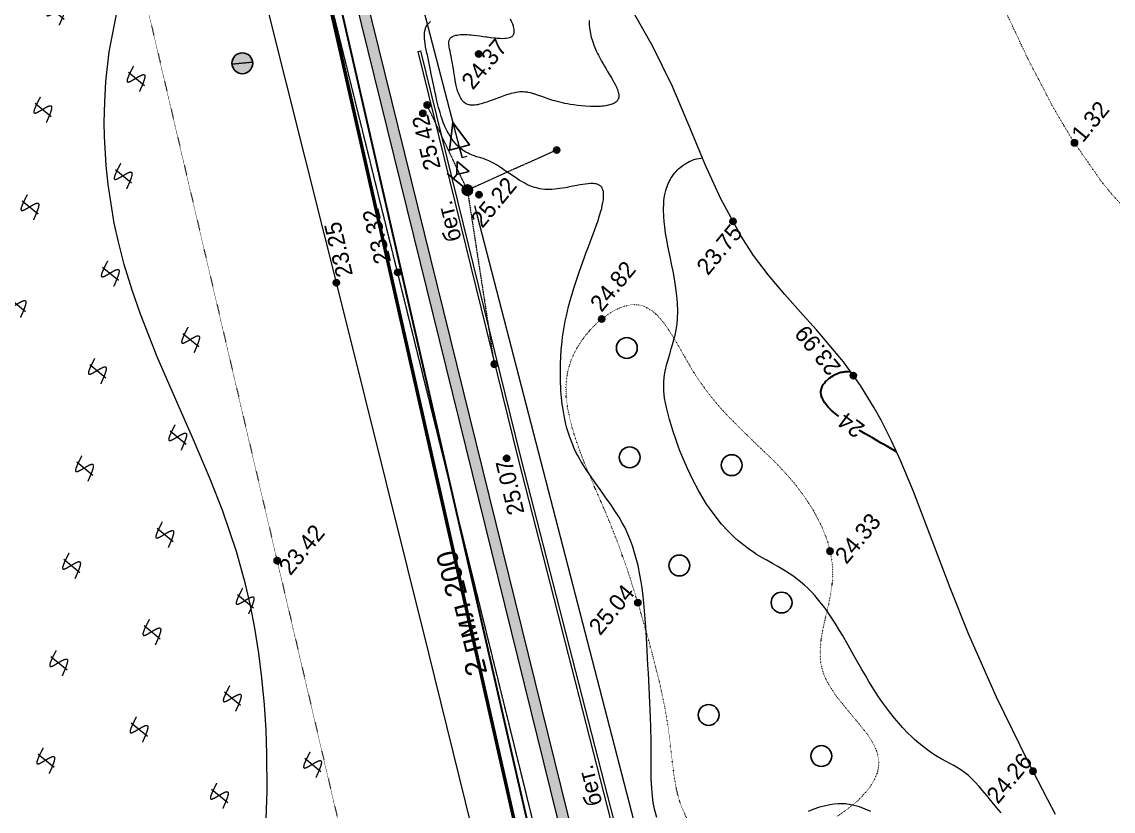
# Model space of a CAD drawing. Header units: millimetres. Extents: x -2893842 to -949497, y -1203244 to 262218.
# Drawn here: x -1953784 to -1901405, y -621833 to -583939 of the extents above; entities that cross this region are included whole.
import ezdxf

# ---------------------------------------------------------------- set-up
doc = ezdxf.new("R2010")
doc.units = ezdxf.units.MM
for name, pattern in [('g5_01x1', [1, 0.5, -0.5]), ('g5_05x2', [3.5, 2.5, -1]), ('g5_366', [0.85, 0.1, -0.75])]:
    doc.linetypes.add(name, pattern=pattern)
doc.layers.get('0').update_dxf_attribs({"lineweight": 5})
for name, color, linetype in [('!!!_ Размеры', 7, 'Continuous'), ('06_Инженерно-технические сооружения', 253, 'Continuous'), ('07_Объекты электропередачи', 253, 'Continuous'), ('10_Границы покрытий и угодий', 253, 'Continuous'), ('12_Рельеф', 253, 'Continuous'), ('13_Растительность', 253, 'Continuous'), ('19_Горизонтали', 253, 'Continuous'), ('30_Канализация', 253, 'Continuous'), ('44_Крышки колодцев', 253, 'Continuous'), ('61_Отметки высоты поверхности', 253, 'Continuous'), ('65_Границы', 253, 'Continuous')]:
    doc.layers.add(name, color=color, linetype=linetype)
doc.styles.add('LIKE17', font='d431.shx')
doc.styles.add('LIKE32', font='peteri.shx')
doc.styles.add('LIKE36', font='pragmai.shx')
doc.styles.add('Line_GUGK', font='')
doc.styles.get('Line_GUGK').set_extended_font_data('Bm431', italic=True)
doc.linetypes.add('g5_122_kn', pattern='A,1,-1,1.5,-0.4,["Кн",Line_GUGK,S=1,R=0,X=0,Y=-0.5],-2.4,1.5,-1,4,-1,4,-1,3', length=21.8)
doc.linetypes.add('g5_280_1', pattern='A,0.001,[21,GUGK_2005.shx,S=1,R=180,X=0,Y=0],2', length=2.001)
doc.linetypes.add('g5_332', pattern='A,0.001,[18,GUGK_2005.shx,S=10,R=180,X=0,Y=0],0.5', length=0.501)
doc.linetypes.add('g5_386_4', pattern='A,0,-3.5,[23,GUGK_2005.shx,S=1,R=0,X=3,Y=0],-3.5', length=7)

# ---------------------------------------------------------------- blocks, each defined once
blk = doc.blocks.new('g5_111_3b')
h = blk.add_hatch(color=0)
edge = h.paths.add_edge_path()
edge.add_arc((0, 0), 0.25, 0, 360)
at = {"color": 0}
for points in [[(0, 1.25), (0, 0.25)], [(0.75, 1.25), (0.25, 0.875), (0.75, 0.5)], [(0.75, 1.25), (0.75, 0.5)], [(0.25, 0.875), (0, 0.875)]]:
    blk.add_lwpolyline(points, dxfattribs=at)
blk.add_circle((0, 0), 0.25, dxfattribs=at)
blk = doc.blocks.new('g5_106_2')
h = blk.add_hatch(color=255)
edge = h.paths.add_edge_path()
edge.add_arc((0, 0), 0.113, 0, 360)
at = {"color": 0}
blk.add_circle((0, 0), 0.15, dxfattribs=at)
blk = doc.blocks.new('g5_117')
h = blk.add_hatch(color=255)
h.paths.add_polyline_path([(-0.299, 0.352), (0.352, -0.299, 0.177899), (0.463, 0, 0.639215)])
h.paths.add_polyline_path([(-0.352, 0.299, 0.177899), (-0.463, 0, 0.639215), (0.299, -0.352)])
at = {"color": 0}
blk.add_lwpolyline([(0.354, -0.354), (-0.354, 0.354)], dxfattribs=at)
blk.add_circle((0, 0), 0.5, dxfattribs=at)
blk = doc.blocks.new('g5_390_8')
at = {"color": 0}
blk.add_line((-0.5, 0.5), (0.5, 0.5), dxfattribs=at)
blk.add_lwpolyline([(0, 1.75), (-0.5, 0.5), (0.5, 0.5), (0, 1.75)], dxfattribs=at)
at = {"color": 0, "lineweight": 20}
blk.add_lwpolyline([(0, 0), (0, 0.5), (0, 0), (0.25, 0)], dxfattribs=at)
blk = doc.blocks.new('g5_368')
at = {"color": 0}
blk.add_circle((0, 0), 0.5, dxfattribs=at)
blk = doc.blocks.new('g5_411')
at = {"color": 0, "linetype": 'Continuous', "lineweight": 15}
for points in [[(0.375, 1), (0.365, 0.998), (0.355, 0.996), (0.346, 0.994), (0.336, 0.991), (0.326, 0.989), (0.316, 0.987), (0.307, 0.985), (0.297, 0.983), (0.287, 0.981), (0.277, 0.979), (0.268, 0.976), (0.258, 0.974), (0.248, 0.972), (0.238, 0.97), (0.228, 0.968), (0.219, 0.966), (0.209, 0.963), (0.199, 0.961), (0.189, 0.959), (0.18, 0.957), (0.17, 0.955), (0.16, 0.952), (0.15, 0.95), (0.141, 0.948), (0.131, 0.946), (0.121, 0.943), (0.111, 0.941), (0.102, 0.939), (0.092, 0.937), (0.082, 0.934), (0.073, 0.932), (0.063, 0.93), (0.053, 0.927), (0.043, 0.925), (0.034, 0.923), (0.024, 0.92), (0.014, 0.918), (0.005, 0.915), (-0.005, 0.913), (-0.015, 0.911), (-0.025, 0.908), (-0.034, 0.906), (-0.044, 0.903), (-0.054, 0.901), (-0.063, 0.898), (-0.073, 0.895), (-0.083, 0.893), (-0.092, 0.89), (-0.102, 0.887), (-0.111, 0.885), (-0.121, 0.882), (-0.131, 0.879), (-0.14, 0.876), (-0.15, 0.873), (-0.159, 0.87), (-0.169, 0.867), (-0.178, 0.864), (-0.188, 0.861), (-0.197, 0.858), (-0.207, 0.855), (-0.216, 0.852), (-0.226, 0.849), (-0.235, 0.845), (-0.245, 0.842), (-0.254, 0.838), (-0.263, 0.834), (-0.272, 0.831), (-0.282, 0.827), (-0.291, 0.823), (-0.3, 0.818), (-0.309, 0.814), (-0.318, 0.809), (-0.327, 0.805), (-0.335, 0.799), (-0.344, 0.794), (-0.352, 0.788), (-0.36, 0.782), (-0.367, 0.775), (-0.374, 0.768), (-0.379, 0.76), (-0.383, 0.75), (-0.385, 0.741), (-0.384, 0.731), (-0.38, 0.721), (-0.375, 0.713), (-0.369, 0.705), (-0.361, 0.698), (-0.354, 0.692), (-0.346, 0.686), (-0.337, 0.681), (-0.329, 0.675), (-0.32, 0.67), (-0.312, 0.665), (-0.303, 0.661), (-0.294, 0.656), (-0.285, 0.652), (-0.276, 0.647), (-0.267, 0.643), (-0.258, 0.639), (-0.249, 0.635), (-0.239, 0.631), (-0.23, 0.627), (-0.221, 0.623), (-0.212, 0.619), (-0.202, 0.616), (-0.193, 0.612), (-0.184, 0.608), (-0.174, 0.605), (-0.165, 0.601), (-0.156, 0.597), (-0.146, 0.594), (-0.137, 0.59), (-0.128, 0.587), (-0.118, 0.584), (-0.109, 0.58), (-0.099, 0.577), (-0.09, 0.573), (-0.081, 0.57), (-0.071, 0.567), (-0.062, 0.563), (-0.052, 0.56), (-0.043, 0.556), (-0.034, 0.553), (-0.024, 0.55), (-0.015, 0.546), (-0.005, 0.543), (0.004, 0.54), (0.013, 0.536), (0.023, 0.533), (0.032, 0.53), (0.042, 0.526), (0.051, 0.523), (0.061, 0.519), (0.07, 0.516), (0.079, 0.513), (0.089, 0.509), (0.098, 0.506), (0.108, 0.502), (0.117, 0.499), (0.126, 0.495), (0.136, 0.492), (0.145, 0.488), (0.154, 0.485), (0.164, 0.481), (0.173, 0.477), (0.182, 0.474), (0.191, 0.47), (0.201, 0.466), (0.21, 0.462), (0.219, 0.458), (0.228, 0.454), (0.238, 0.45), (0.247, 0.446), (0.256, 0.442), (0.265, 0.438), (0.274, 0.433), (0.283, 0.429), (0.292, 0.425), (0.301, 0.42), (0.309, 0.415), (0.318, 0.41), (0.327, 0.405), (0.335, 0.4), (0.343, 0.394), (0.351, 0.388), (0.359, 0.382), (0.367, 0.375), (0.374, 0.368), (0.38, 0.36), (0.385, 0.352), (0.39, 0.343), (0.392, 0.333), (0.392, 0.323), (0.391, 0.313), (0.387, 0.304), (0.382, 0.295), (0.377, 0.287), (0.37, 0.279), (0.363, 0.272), (0.356, 0.266), (0.348, 0.259), (0.34, 0.253), (0.332, 0.248), (0.323, 0.242), (0.315, 0.237), (0.306, 0.232), (0.298, 0.227), (0.289, 0.222), (0.28, 0.217), (0.271, 0.213), (0.262, 0.208), (0.253, 0.204), (0.244, 0.2), (0.235, 0.196), (0.226, 0.192), (0.217, 0.188), (0.207, 0.184), (0.198, 0.18), (0.189, 0.176), (0.179, 0.173), (0.17, 0.169), (0.161, 0.165), (0.151, 0.162), (0.142, 0.158), (0.133, 0.155), (0.123, 0.151), (0.114, 0.148), (0.105, 0.145), (0.095, 0.141), (0.086, 0.138), (0.076, 0.135), (0.067, 0.132), (0.057, 0.129), (0.048, 0.125), (0.038, 0.122), (0.029, 0.119), (0.019, 0.116), (0.01, 0.113), (0, 0.11), (-0.009, 0.107), (-0.019, 0.104), (-0.028, 0.101), (-0.038, 0.098), (-0.048, 0.095), (-0.057, 0.092), (-0.067, 0.089), (-0.076, 0.086), (-0.086, 0.083), (-0.095, 0.08), (-0.105, 0.078), (-0.115, 0.075), (-0.124, 0.072), (-0.134, 0.069), (-0.143, 0.066), (-0.153, 0.063), (-0.162, 0.061), (-0.172, 0.058), (-0.182, 0.055), (-0.191, 0.052), (-0.201, 0.049), (-0.21, 0.047), (-0.22, 0.044), (-0.23, 0.041), (-0.239, 0.038), (-0.249, 0.036), (-0.259, 0.033), (-0.268, 0.03), (-0.278, 0.027), (-0.287, 0.025), (-0.297, 0.022), (-0.307, 0.019), (-0.316, 0.017), (-0.326, 0.014), (-0.336, 0.011), (-0.345, 0.008), (-0.355, 0.006), (-0.364, 0.003), (-0.374, 0), (-0.375, 0)], [(0, 1), (0, 0)]]:
    blk.add_lwpolyline(points, dxfattribs=at)
blk = doc.blocks.new('g5_330')
blk.add_hatch(color=0).paths.add_polyline_path([(-0.15, 0, 1), (0.15, 0, 1)])
at = {"color": 0}
blk.add_circle((0, 0), 0.15, dxfattribs=at)
blk = doc.blocks.new('Топо_07.04.17')
at = {"layer": '06_Инженерно-технические сооружения', "linetype": 'Continuous', "lineweight": 20}
blk.add_hatch(color=7, dxfattribs=at).paths.add_polyline_path([(-52929, -540925), (-52383, -540855), (-66161, -434629), (-66706, -434700)])
at = {"layer": '06_Инженерно-технические сооружения', "color": 7, "linetype": 'Continuous', "lineweight": 20}
for points in [[(-52929, -540925), (-52383, -540855), (-66161, -434629), (-66706, -434700)], [(-51439, -540800), (-51559, -540799), (-51458, -532710), (-52338, -524943), (-57359, -488708), (-59938, -468712), (-59819, -468696), (-57240, -488692), (-54418, -508954), (-52219, -524928), (-51338, -532704)]]:
    blk.add_lwpolyline(points, close=True, dxfattribs=at)
at = {"layer": '06_Инженерно-технические сооружения', "color": 7, "linetype": 'g5_280_1', "lineweight": 20}
blk.add_lwpolyline([(-66706, -434700), (-52929, -540925)], dxfattribs=at)
at = {"layer": '07_Объекты электропередачи', "color": 7, "linetype": 'g5_01x1', "lineweight": 20}
for points in [[(-58335, -475600), (-59794, -471324)], [(-53867, -474169), (-58335, -475600)], [(-58335, -475600), (-57997, -484043)]]:
    blk.add_lwpolyline(points, dxfattribs=at)
at = {"layer": '10_Границы покрытий и угодий', "color": 7, "linetype": 'g5_366', "lineweight": 20}
for points in [[(-26919, -480261), (-27664, -479221), (-28058, -478602), (-29218, -476453), (-29924, -474881), (-30886, -472385), (-31727, -469903)], [(-51279, -506720), (-51450, -506207), (-51502, -505985), (-51560, -505668), (-51616, -505189), (-51650, -504591), (-51657, -503567), (-51655, -503060), (-51670, -502208), (-51710, -501453), (-51754, -500902), (-51830, -500160), (-52033, -498653), (-52172, -497767), (-52343, -496741), (-52439, -496200), (-52531, -495704), (-52760, -494566), (-53079, -493196), (-53306, -492342), (-53517, -491619), (-53788, -490733), (-54089, -489735), (-54253, -489150), (-54390, -488618), (-54525, -488016), (-54660, -487262), (-54734, -486563), (-54739, -485954), (-54698, -485514), (-54612, -485079), (-54501, -484716), (-54304, -484269), (-54167, -484027), (-53942, -483698), (-53759, -483468), (-53506, -483191), (-53301, -482993), (-53112, -482828), (-52899, -482660), (-52628, -482472), (-52254, -482257), (-52089, -482179), (-51930, -482113), (-51665, -482026), (-51461, -481980), (-51294, -481958), (-51052, -481954), (-50821, -481988), (-50695, -482026), (-50582, -482073), (-50391, -482183), (-50155, -482380), (-50078, -482460), (-49927, -482640), (-49761, -482877), (-49582, -483178), (-49259, -483832), (-48914, -484632), (-48726, -485073), (-48637, -485274), (-48503, -485563), (-48291, -485984), (-47940, -486601), (-47534, -487227), (-47342, -487499), (-47110, -487813), (-46682, -488359), (-46204, -488941), (-45231, -490119), (-44928, -490507), (-44617, -490931), (-44433, -491199), (-44233, -491507), (-43923, -492035), (-43923, -492035), (-43572, -492741), (-43242, -493609), (-43099, -494139), (-43045, -494412), (-42991, -494782), (-42960, -495332), (-42982, -495791), (-42998, -495928), (-43043, -496203), (-43191, -496802), (-43355, -497307), (-43441, -497551), (-43562, -497888), (-43601, -497997), (-43756, -498447), (-43896, -498917), (-43946, -499123), (-44005, -499428), (-44036, -499696), (-44046, -499975), (-44037, -500179), (-43969, -500593), (-43901, -500829), (-43824, -501036), (-43595, -501520), (-43450, -501778), (-43349, -501945), (-42942, -502572), (-42765, -502836), (-42568, -503133), (-42240, -503664), (-42064, -503999), (-41932, -504314), (-41850, -504595), (-41822, -504742), (-41813, -505107), (-41868, -505395), (-41956, -505632), (-41956, -505632), (-42132, -505944), (-42237, -506088), (-42455, -506339), (-42855, -506701), (-43061, -506858), (-43350, -507054), (-44104, -507476)]]:
    blk.add_lwpolyline(points, dxfattribs=at)
at = {"layer": '10_Границы покрытий и угодий', "color": 7, "linetype": 'Continuous', "lineweight": 20}
blk.add_lwpolyline([(-67912, -458249), (-64910, -480664), (-62694, -497472), (-58761, -527890), (-57079, -541009)], dxfattribs=at)
at = {"layer": '10_Границы покрытий и угодий', "color": 7, "linetype": 'g5_366', "lineweight": 20}
blk.add_lwpolyline([(-99162, -551148), (-214186, -417213), (-84445, -408728), (-76933, -428551), (-62587, -550080)], close=True, dxfattribs=at)
at = {"layer": '10_Границы покрытий и угодий', "color": 7, "linetype": 'g5_05x2', "lineweight": 20}
blk.add_lwpolyline([(-57079, -541009), (-57068, -541067), (-57051, -541111), (-57045, -541121), (-57019, -541150), (-57002, -541163), (-56975, -541179), (-56932, -541196), (-56866, -541210), (-56798, -541213), (-54461, -540963), (-54352, -540944), (-54317, -540933), (-54237, -540893), (-54193, -540856), (-54165, -540824), (-54141, -540781), (-54128, -540744), (-54118, -540636), (-54127, -540536), (-55481, -529768), (-57441, -515168), (-60779, -489353), (-64507, -460705)], dxfattribs=at)
at = {"layer": '12_Рельеф', "color": 42, "linetype": 'g5_332', "lineweight": 20}
blk.add_lwpolyline([(-33669, -508563), (-33954, -507816), (-34679, -505903), (-35849, -502637), (-36834, -499477), (-37459, -497176), (-38063, -494819), (-38698, -492377), (-39146, -490836), (-39471, -489843), (-39851, -488813), (-40114, -488174), (-40648, -487035), (-41328, -485827), (-42445, -484153), (-42994, -483383), (-43766, -482289), (-44438, -481277), (-45039, -480257), (-45534, -479271), (-46298, -477384), (-46872, -475622), (-47338, -474010), (-47993, -471756), (-48725, -469715), (-49409, -468100)], dxfattribs=at)
at = {"layer": '13_Растительность', "color": 7, "linetype": 'g5_386_4', "lineweight": 20}
for points in [[(-58409, -474014), (-59435, -466779)], [(-50119, -532664), (-58073, -476385)]]:
    blk.add_lwpolyline(points, dxfattribs=at)
at = {"layer": '19_Горизонтали', "color": 42, "linetype": 'Continuous', "lineweight": 20}
for points in [[(-71601, -506280), (-71137, -503174), (-70947, -501396), (-70858, -500245), (-70797, -499045), (-70770, -497752), (-70783, -496562), (-70838, -495342), (-70926, -494230), (-71043, -493195), (-71298, -491580), (-71736, -489585), (-72153, -488028), (-72786, -485907), (-73262, -484382), (-74025, -481866), (-74593, -479751), (-74865, -478554), (-75104, -477282), (-75262, -476182), (-75356, -475255), (-75440, -473386), (-75430, -472469), (-75350, -471068), (-75284, -470406), (-75153, -469422), (-74984, -468459), (-74669, -467066), (-73996, -464911)], [(-51616, -468165), (-51623, -468246), (-51630, -468380), (-51632, -468522), (-51626, -468688), (-51618, -468801), (-51598, -468970), (-51575, -469108), (-51547, -469245), (-51520, -469359), (-51486, -469483), (-51436, -469648), (-51391, -469779), (-51359, -469867), (-51310, -469997), (-51237, -470177), (-51183, -470305), (-51132, -470421), (-51066, -470568), (-51010, -470691), (-50945, -470834), (-50899, -470935), (-50862, -471016), (-50806, -471145), (-50763, -471247), (-50723, -471349), (-50695, -471424), (-50671, -471495), (-50658, -471536), (-50636, -471612), (-50623, -471669), (-50610, -471735), (-50603, -471790), (-50601, -471808), (-50599, -471838), (-50599, -471867), (-50600, -471904), (-50603, -471930), (-50606, -471950), (-50616, -471994), (-50623, -472016), (-50632, -472039), (-50638, -472052), (-50644, -472065), (-50664, -472096), (-50684, -472122), (-50691, -472130), (-50716, -472154), (-50739, -472173), (-50744, -472177), (-50762, -472190), (-50785, -472204), (-50830, -472228), (-50839, -472232), (-50881, -472250), (-50915, -472262), (-50939, -472269), (-50989, -472283), (-51036, -472293), (-51097, -472304), (-51146, -472311), (-51227, -472319), (-51275, -472322), (-51392, -472325), (-51470, -472325), (-51540, -472323), (-51605, -472319), (-51653, -472316), (-51697, -472313), (-51747, -472308), (-51817, -472301), (-51914, -472289), (-51959, -472283), (-52029, -472273), (-52265, -472233), (-52458, -472193), (-52633, -472152), (-52799, -472109), (-52966, -472062), (-53094, -472024), (-53213, -471986), (-53321, -471950), (-53457, -471902), (-53581, -471855), (-53680, -471816), (-53780, -471775), (-53865, -471738), (-53984, -471684), (-54160, -471599), (-54280, -471538), (-54428, -471465), (-54517, -471421), (-54623, -471373), (-54661, -471356), (-54790, -471304), (-54905, -471266), (-54936, -471257), (-55063, -471227), (-55133, -471215), (-55227, -471204), (-55297, -471200), (-55366, -471199), (-55490, -471202), (-55541, -471206), (-55627, -471214), (-55726, -471227), (-55762, -471232), (-55846, -471246), (-56004, -471276), (-56176, -471314), (-56256, -471333), (-56357, -471357), (-56492, -471391), (-56619, -471423), (-56767, -471460), (-56938, -471500), (-57057, -471525), (-57165, -471545), (-57215, -471553), (-57334, -471569), (-57393, -471575), (-57441, -471578), (-57513, -471580), (-57576, -471578), (-57652, -471572), (-57693, -471566), (-57741, -471556), (-57797, -471540), (-57852, -471518), (-57900, -471493), (-57925, -471477), (-57959, -471451), (-58023, -471390), (-58057, -471348), (-58094, -471295), (-58131, -471227), (-58157, -471171), (-58193, -471077), (-58228, -470959), (-58252, -470854), (-58273, -470740), (-58299, -470547), (-58308, -470459), (-58323, -470279), (-58330, -470179), (-58345, -469876), (-58350, -469758), (-58354, -469664), (-58358, -469579), (-58363, -469477), (-58371, -469332), (-58378, -469231), (-58387, -469115), (-58390, -469073), (-58399, -468980), (-58410, -468880), (-58422, -468758), (-58430, -468658), (-58431, -468622), (-58432, -468574), (-58431, -468541), (-58429, -468501), (-58423, -468456), (-58418, -468430), (-58410, -468397), (-58396, -468359), (-58396, -468359), (-58381, -468329), (-58361, -468298), (-58337, -468271), (-58311, -468246), (-58293, -468233), (-58258, -468210), (-58217, -468191), (-58173, -468175), (-58124, -468161), (-58052, -468149), (-57986, -468143), (-57910, -468141), (-57819, -468143), (-57749, -468148), (-57673, -468156), (-57566, -468170), (-57511, -468179), (-57391, -468201), (-57315, -468216), (-57212, -468238), (-57043, -468277), (-56923, -468306), (-56822, -468331), (-56745, -468351), (-56633, -468379), (-56571, -468394), (-56405, -468435), (-56175, -468488), (-56097, -468504), (-55973, -468527), (-55840, -468547), (-55736, -468557), (-55674, -468560), (-55562, -468557), (-55500, -468549), (-55500, -468549), (-55450, -468536), (-55414, -468523), (-55374, -468503), (-55345, -468482), (-55327, -468466), (-55310, -468448), (-55291, -468422), (-55277, -468399), (-55262, -468365), (-55253, -468337), (-55248, -468318), (-55244, -468295), (-55241, -468279), (-55240, -468266), (-55236, -468193), (-55240, -468122), (-55253, -468031), (-55277, -467923), (-55304, -467829), (-55359, -467668)], [(-42460, -507422), (-42709, -507272), (-42975, -507137), (-43100, -507082), (-43370, -506986), (-43623, -506923), (-43797, -506895), (-43966, -506879), (-44162, -506871), (-44370, -506877), (-44654, -506904), (-44882, -506940), (-45218, -507015), (-45452, -507080)], [(-52695, -506540), (-52756, -506140), (-52781, -505809), (-52788, -505502), (-52780, -505127), (-52752, -504691), (-52706, -504216), (-52656, -503772), (-52623, -503484), (-52601, -503290), (-52580, -503099), (-52558, -502891), (-52491, -502186), (-52454, -501743), (-52426, -501380), (-52404, -501064), (-52377, -500660), (-52314, -499615), (-52293, -499229), (-52256, -498552), (-52237, -498193), (-52194, -497392), (-52169, -496819), (-52155, -496245), (-52152, -495919), (-52157, -495515), (-52168, -495215), (-52187, -494875), (-52229, -494420), (-52310, -493845), (-52387, -493453), (-52451, -493190), (-52542, -492874), (-52646, -492565), (-52749, -492300), (-52874, -492016), (-53031, -491690), (-53172, -491416), (-53265, -491244), (-53391, -491016), (-53626, -490598), (-53840, -490218), (-54190, -489559), (-54306, -489319), (-54385, -489144), (-54444, -489008), (-54510, -488847), (-54562, -488712), (-54623, -488538), (-54663, -488416), (-54692, -488321), (-54791, -487940), (-54843, -487687), (-54876, -487493), (-54903, -487300), (-54939, -486963), (-54958, -486681), (-54967, -486478), (-54970, -486342), (-54970, -486001), (-54959, -485669), (-54950, -485494), (-54936, -485293), (-54918, -485084), (-54897, -484876), (-54886, -484771), (-54834, -484371), (-54787, -484071), (-54720, -483707), (-54640, -483340), (-54590, -483133), (-54512, -482838), (-54375, -482383), (-54290, -482126), (-54138, -481703), (-54025, -481415), (-53924, -481167), (-53789, -480850), (-53580, -480387), (-53429, -480066), (-53247, -479692), (-53116, -479429), (-53022, -479243), (-52892, -478990), (-52764, -478742), (-52657, -478536), (-52550, -478328), (-52488, -478206), (-52342, -477909), (-52286, -477793), (-52166, -477528), (-52081, -477327), (-52030, -477195), (-51984, -477065), (-51938, -476920), (-51904, -476794), (-51884, -476701), (-51873, -476638), (-51864, -476567), (-51858, -476489), (-51858, -476449), (-51859, -476398), (-51863, -476359), (-51871, -476310), (-51879, -476277), (-51898, -476222), (-51916, -476184), (-51939, -476149), (-51959, -476123), (-51979, -476102), (-51997, -476085), (-52016, -476070), (-52048, -476049), (-52048, -476049), (-52117, -476015), (-52159, -476000), (-52229, -475980), (-52291, -475968), (-52345, -475961), (-52430, -475953), (-52538, -475948), (-52680, -475948), (-52795, -475952), (-52933, -475959), (-53090, -475970), (-53190, -475977), (-53268, -475984), (-53365, -475991), (-53452, -475998), (-53567, -476006), (-53664, -476012), (-53793, -476018), (-53928, -476023), (-54047, -476025), (-54165, -476023), (-54300, -476018), (-54390, -476012), (-54509, -475999), (-54635, -475979), (-54760, -475952), (-54875, -475920), (-54965, -475891), (-55121, -475829), (-55208, -475788), (-55289, -475747), (-55403, -475682), (-55466, -475644), (-55562, -475582), (-55724, -475465), (-55793, -475412), (-55921, -475310), (-56069, -475184), (-56222, -475050), (-56421, -474874), (-56608, -474714), (-56724, -474619), (-56810, -474552), (-56909, -474478), (-57032, -474394), (-57154, -474317), (-57312, -474229), (-57415, -474180), (-57523, -474132), (-57648, -474080), (-57717, -474051), (-57818, -474005), (-57873, -473979), (-58027, -473895), (-58107, -473844), (-58200, -473778), (-58315, -473685), (-58358, -473646), (-58410, -473595), (-58483, -473520), (-58589, -473391), (-58659, -473295), (-58730, -473185), (-58753, -473147), (-58801, -473063), (-58866, -472936), (-58919, -472817), (-58976, -472677), (-59015, -472570), (-59048, -472467), (-59073, -472388), (-59116, -472233), (-59144, -472118), (-59165, -472028), (-59184, -471941), (-59220, -471752), (-59261, -471505), (-59271, -471436), (-59305, -471178), (-59335, -470915), (-59356, -470700), (-59378, -470458), (-59410, -470077), (-59428, -469863), (-59445, -469659), (-59458, -469505), (-59472, -469342), (-59488, -469183), (-59514, -468930), (-59523, -468844), (-59540, -468678), (-59551, -468542), (-59561, -468367), (-59564, -468235), (-59562, -468154), (-59560, -468101), (-59554, -468033), (-59550, -467995), (-59542, -467936), (-59524, -467843), (-59501, -467763), (-59487, -467723), (-59468, -467675), (-59452, -467641), (-59430, -467601), (-59408, -467566), (-59381, -467529), (-59356, -467499), (-59276, -467421), (-59243, -467396), (-59190, -467359)], [(-36255, -508182), (-36440, -507915), (-36680, -507545), (-36845, -507284), (-37031, -506999), (-37154, -506817), (-37326, -506579), (-37495, -506367), (-37611, -506235), (-37783, -506058), (-37941, -505916), (-38136, -505762), (-38286, -505654), (-38461, -505534), (-38568, -505461), (-38814, -505289), (-39002, -505147), (-39137, -505038), (-39284, -504913), (-39411, -504800), (-39594, -504626), (-39802, -504414), (-39980, -504217), (-40119, -504056), (-40264, -503877), (-40489, -503582), (-40634, -503378), (-40820, -503101), (-41026, -502772), (-41154, -502554), (-41308, -502279), (-41490, -501935), (-41688, -501536), (-41843, -501207), (-41996, -500866), (-42115, -500593), (-42167, -500471), (-42417, -499879), (-42635, -499360), (-42854, -498857), (-42965, -498611), (-43136, -498246), (-43239, -498038), (-43398, -497733), (-43541, -497477), (-43682, -497240), (-43965, -496811), (-44076, -496658), (-44243, -496443), (-44399, -496259), (-44567, -496076), (-44769, -495876), (-44863, -495789), (-45268, -495455), (-45567, -495232), (-45805, -495060), (-46092, -494854), (-46284, -494712), (-46514, -494535), (-46657, -494419), (-46816, -494281), (-47204, -493907), (-47333, -493768), (-47479, -493603), (-47745, -493275), (-48016, -492898), (-48325, -492410), (-48515, -492072), (-48623, -491864), (-48940, -491179), (-49153, -490641), (-49349, -490068), (-49466, -489686), (-49584, -489258), (-49650, -488994), (-49731, -488650), (-49822, -488216), (-49930, -487629), (-49981, -487308), (-50017, -487037), (-50017, -487037), (-50053, -486584), (-50053, -486228), (-50024, -485909), (-50001, -485774), (-49932, -485479), (-49880, -485306), (-49757, -484961), (-49684, -484777), (-49550, -484460), (-49470, -484272), (-49382, -484064), (-49219, -483642), (-49137, -483396), (-49058, -483108), (-49003, -482844), (-48958, -482528), (-48925, -482133), (-48917, -481912), (-48916, -481528), (-48923, -481291), (-48940, -480951), (-48967, -480572), (-48989, -480298), (-49027, -479875), (-49072, -479348), (-49094, -479053), (-49113, -478720), (-49122, -478419), (-49123, -478155), (-49117, -477939), (-49089, -477574), (-49045, -477277), (-49020, -477155), (-48963, -476932), (-48902, -476749), (-48875, -476680), (-48834, -476583), (-48795, -476501), (-48744, -476405), (-48670, -476283), (-48612, -476198), (-48574, -476147), (-48504, -476061), (-48422, -475970), (-48348, -475897), (-48285, -475840), (-48220, -475785), (-48148, -475729), (-48058, -475666), (-47903, -475571), (-47796, -475515), (-47697, -475471), (-47605, -475435), (-47479, -475394), (-47370, -475367), (-47296, -475354), (-47235, -475345), (-47109, -475334), (-46956, -475331)]]:
    blk.add_lwpolyline(points, dxfattribs=at)
at = {"layer": '19_Горизонтали', "color": 42, "linetype": 'Continuous', "lineweight": 30}
for points in [[(-41850, -488404), (-41883, -488372), (-41995, -488259), (-42091, -488156), (-42178, -488056), (-42251, -487965), (-42290, -487913), (-42358, -487816), (-42390, -487765), (-42449, -487663), (-42484, -487591), (-42511, -487526), (-42535, -487458), (-42550, -487402), (-42559, -487362), (-42566, -487317), (-42570, -487278), (-42572, -487256), (-42572, -487193), (-42569, -487151), (-42563, -487111), (-42554, -487066), (-42544, -487032), (-42529, -486989), (-42510, -486945), (-42484, -486897), (-42457, -486853), (-42413, -486794), (-42392, -486769), (-42356, -486730), (-42317, -486693), (-42286, -486664), (-42244, -486630), (-42187, -486587), (-42150, -486561), (-42102, -486530), (-42038, -486493), (-41967, -486456), (-41876, -486413), (-41822, -486391), (-41767, -486371), (-41715, -486354), (-41616, -486327), (-41560, -486315), (-41506, -486306), (-41453, -486299), (-41400, -486295), (-41353, -486294), (-41294, -486295), (-41258, -486297), (-41228, -486300), (-41145, -486313), (-41044, -486332)], [(-39289, -490398), (-39609, -490161), (-39792, -490027), (-39968, -489899), (-40165, -489754), (-40363, -489609), (-40517, -489494), (-40687, -489368), (-40906, -489201), (-40947, -489169)]]:
    blk.add_lwpolyline(points, dxfattribs=at)
at = {"layer": '30_Канализация', "linetype": 'g5_122_kn', "lineweight": 30}
blk.add_lwpolyline([(-94225, -625908), (-92902, -623834), (-98382, -620337), (-98900, -587938), (-105292, -572412), (-103919, -560566), (-73480, -564093), (-54993, -546252), (-54850, -544025), (-54873, -541562), (-70096, -406565), (-70284, -404178), (-70631, -400462), (-150132, -402158), (-150271, -395125), (-153727, -138821), (-81307, -132515)], dxfattribs=at)
at = {"layer": '65_Границы', "color": 1, "linetype": 'Continuous', "lineweight": 50}
blk.add_polyline3d([(-33064, -133395, -67200), (-33388, -150412, -67200), (-43426, -182377, -67200), (-25898, -232349, -67200), (-33267, -272897, -67200), (-34066, -290373, -67200), (-42739, -299674, -67200), (-39172, -311088, -67200), (-45948, -319476, -67200), (-39482, -328105, -67200), (-41653, -343194, -67200), (-39593, -359787, -67200), (-34724, -403353, -67200), (-34007, -403606, -67200), (-34864, -410437, -67200), (-34977, -410435, -67200), (-37214, -428062, -67200), (-38625, -461276, -67200), (-65226, -453844, -67200), (-53164, -563819, -67200), (-68141, -568892, -67200), (-63484, -584979, -67200)], dxfattribs=at)
at = {"layer": '07_Объекты электропередачи', "color": 7, "linetype": 'Continuous', "lineweight": 20, "xscale": 999.9999999999995, "yscale": 999.9999999999995, "zscale": 999.9999999999995, "rotation": 43.98139083737546}
for name, p in [('g5_106_2', (-59794, -471324, -67200)), ('g5_106_2', (-53867, -474169, -67200)), ('g5_111_3b', (-58335, -475600, -67200)), ('g5_106_2', (-57997, -484043, -67200))]:
    blk.add_blockref(name, p, dxfattribs=at)
at = {"layer": '10_Границы покрытий и угодий', "color": 7, "linetype": 'Continuous', "lineweight": 20, "xscale": 999.9999999999995, "yscale": 999.9999999999995, "zscale": 999.9999999999995, "rotation": 43.98139083737546}
for p in [(-51587, -483989, -67200), (-52041, -489219, -67200), (-47220, -490144, -67200), (-50260, -494649, -67200), (-45583, -496970, -67200), (-49671, -501936, -67200), (-44519, -504506, -67200)]:
    blk.add_blockref('g5_368', p, dxfattribs=at)
at = {"layer": '13_Растительность', "color": 7, "linetype": 'Continuous', "lineweight": 20}
for name, p, xscale, yscale, zscale, rotation in [('g5_411', (-76643, -465260, -67200), 999.9999999999995, 999.9999999999995, 999.9999999999995, 43.98139083737546), ('g5_411', (-73171, -468858, -67200), 999.9999999999995, 999.9999999999995, 999.9999999999995, 43.98139083737546), ('g5_411', (-77785, -469836, -67200), 999.9999999999995, 999.9999999999995, 999.9999999999995, 43.98139083737546), ('g5_411', (-74313, -473434, -67200), 999.9999999999995, 999.9999999999995, 999.9999999999995, 43.98139083737546), ('g5_390_8', (-58409, -474014, -67200), 1000.000000000001, 1000.000000000001, 1000.000000000001, 8.519573849864122), ('g5_411', (-78927, -474413, -67200), 999.9999999999995, 999.9999999999995, 999.9999999999995, 43.98139083737546), ('g5_411', (-75455, -478011, -67200), 999.9999999999995, 999.9999999999995, 999.9999999999995, 43.98139083737546), ('g5_411', (-80069, -478990, -67200), 999.9999999999995, 999.9999999999995, 999.9999999999995, 43.98139083737546), ('g5_411', (-71983, -481609, -67200), 999.9999999999995, 999.9999999999995, 999.9999999999995, 43.98139083737546), ('g5_411', (-76597, -482588, -67200), 999.9999999999995, 999.9999999999995, 999.9999999999995, 43.98139083737546), ('g5_411', (-73125, -486185, -67200), 999.9999999999995, 999.9999999999995, 999.9999999999995, 43.98139083737546), ('g5_411', (-77740, -487164, -67200), 999.9999999999995, 999.9999999999995, 999.9999999999995, 43.98139083737546), ('g5_411', (-74267, -490762, -67200), 999.9999999999995, 999.9999999999995, 999.9999999999995, 43.98139083737546), ('g5_411', (-78882, -491741, -67200), 999.9999999999995, 999.9999999999995, 999.9999999999995, 43.98139083737546), ('g5_411', (-70795, -494360, -67200), 999.9999999999995, 999.9999999999995, 999.9999999999995, 43.98139083737546), ('g5_411', (-75410, -495339, -67200), 999.9999999999995, 999.9999999999995, 999.9999999999995, 43.98139083737546), ('g5_411', (-80024, -496317, -67200), 999.9999999999995, 999.9999999999995, 999.9999999999995, 43.98139083737546), ('g5_411', (-71937, -498936, -67200), 999.9999999999995, 999.9999999999995, 999.9999999999995, 43.98139083737546), ('g5_411', (-76552, -499915, -67200), 999.9999999999995, 999.9999999999995, 999.9999999999995, 43.98139083737546), ('g5_411', (-81166, -500894, -67200), 999.9999999999995, 999.9999999999995, 999.9999999999995, 43.98139083737546), ('g5_411', (-68465, -502534, -67200), 999.9999999999995, 999.9999999999995, 999.9999999999995, 43.98139083737546), ('g5_411', (-73080, -503513, -67200), 999.9999999999995, 999.9999999999995, 999.9999999999995, 43.98139083737546)]:
    blk.add_blockref(name, p, dxfattribs=dict(at, xscale=xscale, yscale=yscale, zscale=zscale, rotation=rotation))
at = {"layer": '44_Крышки колодцев', "color": 7, "linetype": 'Continuous', "lineweight": 20, "xscale": 999.9999999999995, "yscale": 999.9999999999995, "zscale": 999.9999999999995, "rotation": 43.98139083737546}
blk.add_blockref('g5_117', (-68383, -468328, -67200), dxfattribs=at)
at = {"layer": '61_Отметки высоты поверхности', "color": 7, "linetype": 'Continuous', "lineweight": 20, "xscale": 999.9999999999995, "yscale": 999.9999999999995, "zscale": 999.9999999999995, "rotation": 43.98139083737546}
for p in [(-57057, -469162, -67200), (-60044, -471691, -67200), (-57810, -475881, -67200), (-29127, -476623, -67200), (-45836, -478524, -153820), (-65092, -479306, -67200), (-62107, -479143, -67200), (-52628, -482472, -67200), (-40930, -486533, -153820), (-57919, -488598, -67200), (-69414, -492245, -67200), (-42991, -494782, -67200), (-52439, -496200, -67200), (-34502, -506372, -153820)]:
    blk.add_blockref('g5_330', p, dxfattribs=at)
at = {"layer": '06_Инженерно-технические сооружения', "color": 7, "linetype": 'Continuous', "lineweight": 15, "style": 'LIKE36'}
for p in [(-58872, -477923, -67200), (-55212, -505603, -67200)]:
    blk.add_text('бет.', height=800, rotation=97.685, dxfattribs=at).set_placement(p)
at = {"layer": '19_Горизонтали', "color": 42, "linetype": 'Continuous', "lineweight": 15, "style": 'LIKE36'}
blk.add_text('24', height=800, rotation=137.3156, dxfattribs=at).set_placement((-40603, -488993, -67200))
at = {"layer": '30_Канализация', "color": 7, "linetype": 'Continuous', "lineweight": 15, "style": 'LIKE32'}
blk.add_text('2 пмл 200', height=1000, rotation=97.8756, dxfattribs=at).set_placement((-59986, -498725, -67200))
at = {"layer": '61_Отметки высоты поверхности', "color": 7, "linetype": 'Continuous', "lineweight": 15, "style": 'LIKE17'}
for s, rotation, p in [('24.37', 43.9814, (-57535, -470883, -46700)), ('25.42', 96.9279, (-59480, -474386, -46700)), ('1.32', 43.9814, (-28732, -476701, -67200)), ('25.22', 43.9814, (-57832, -477536, -46700)), ('23.32', 96.968, (-62355, -478593, -46700)), ('23.25', 96.968, (-64248, -479016, -46700)), ('23.75', 43.9814, (-47327, -481004, -46700)), ('24.82', 43.9814, (-52605, -482183, -46700)), ('23.99', 123.0051, (-41432, -486047, -46700)), ('25.07', 96.9279, (-57355, -491292, -46700)), ('23.42', 43.9814, (-68867, -493065, -46700)), ('24.33', 43.9814, (-42287, -495533, -46700)), ('25.04', 43.9814, (-54416, -497600, -46700)), ('24.26', 43.9814, (-36359, -507791, -46700))]:
    blk.add_text(s, height=800, rotation=rotation, dxfattribs=at).set_placement(p)

msp = doc.modelspace()

# ---------------------------------------------------------------- linework, layer by layer
at = {"layer": '65_Границы', "color": 1, "linetype": 'Continuous', "lineweight": 50}
msp.add_polyline3d([(-1945857.51876, -249149.45833, -67199.99998), (-1944261.29305, -266094.51553, -67199.99998), (-1950632.67188, -298986.8069, -67199.99998), (-1927584.61962, -346665.44244, -67199.99998), (-1930336.38632, -387785.78996, -67199.99998), (-1929160.39164, -405239.77336, -67199.99998), (-1936730.01828, -415459.3454, -67199.99998), (-1931899.7414, -426398.91235, -67199.99998), (-1937687.01446, -435496.51481, -67199.99998), (-1930289.43755, -443342.62569, -67199.99998), (-1930745.68251, -458579.94634, -67199.99998), (-1926828.67688, -474834.6554, -67199.99998), (-1917080.45448, -517574.65494, -67199.99998), (-1916339.62362, -517745.44614, -67199.99998), (-1916421.25568, -524629.1469, -67199.99998), (-1916533.8808, -524639.89783, -67199.99998), (-1916770.019, -542406.2604, -67199.99998), (-1914428.46564, -575567.83346, -67199.99998), (-1941697.33225, -571181.29565, -67199.99998), (-1917317.4942, -679095.89011, -67199.99998), (-1931627.427, -685824.80706, -67199.99998), (-1925186.53254, -701284.54117, -67199.99998)], dxfattribs=at)

# ---------------------------------------------------------------- block references
at = {"layer": '!!!_ Размеры', "color": 1, "lineweight": 0, "rotation": 6.471407436947433}
msp.add_blockref('Топо_07.04.17', (-1928038.79367, -112877.83782), dxfattribs=at)

doc.saveas('drawing.dxf')
